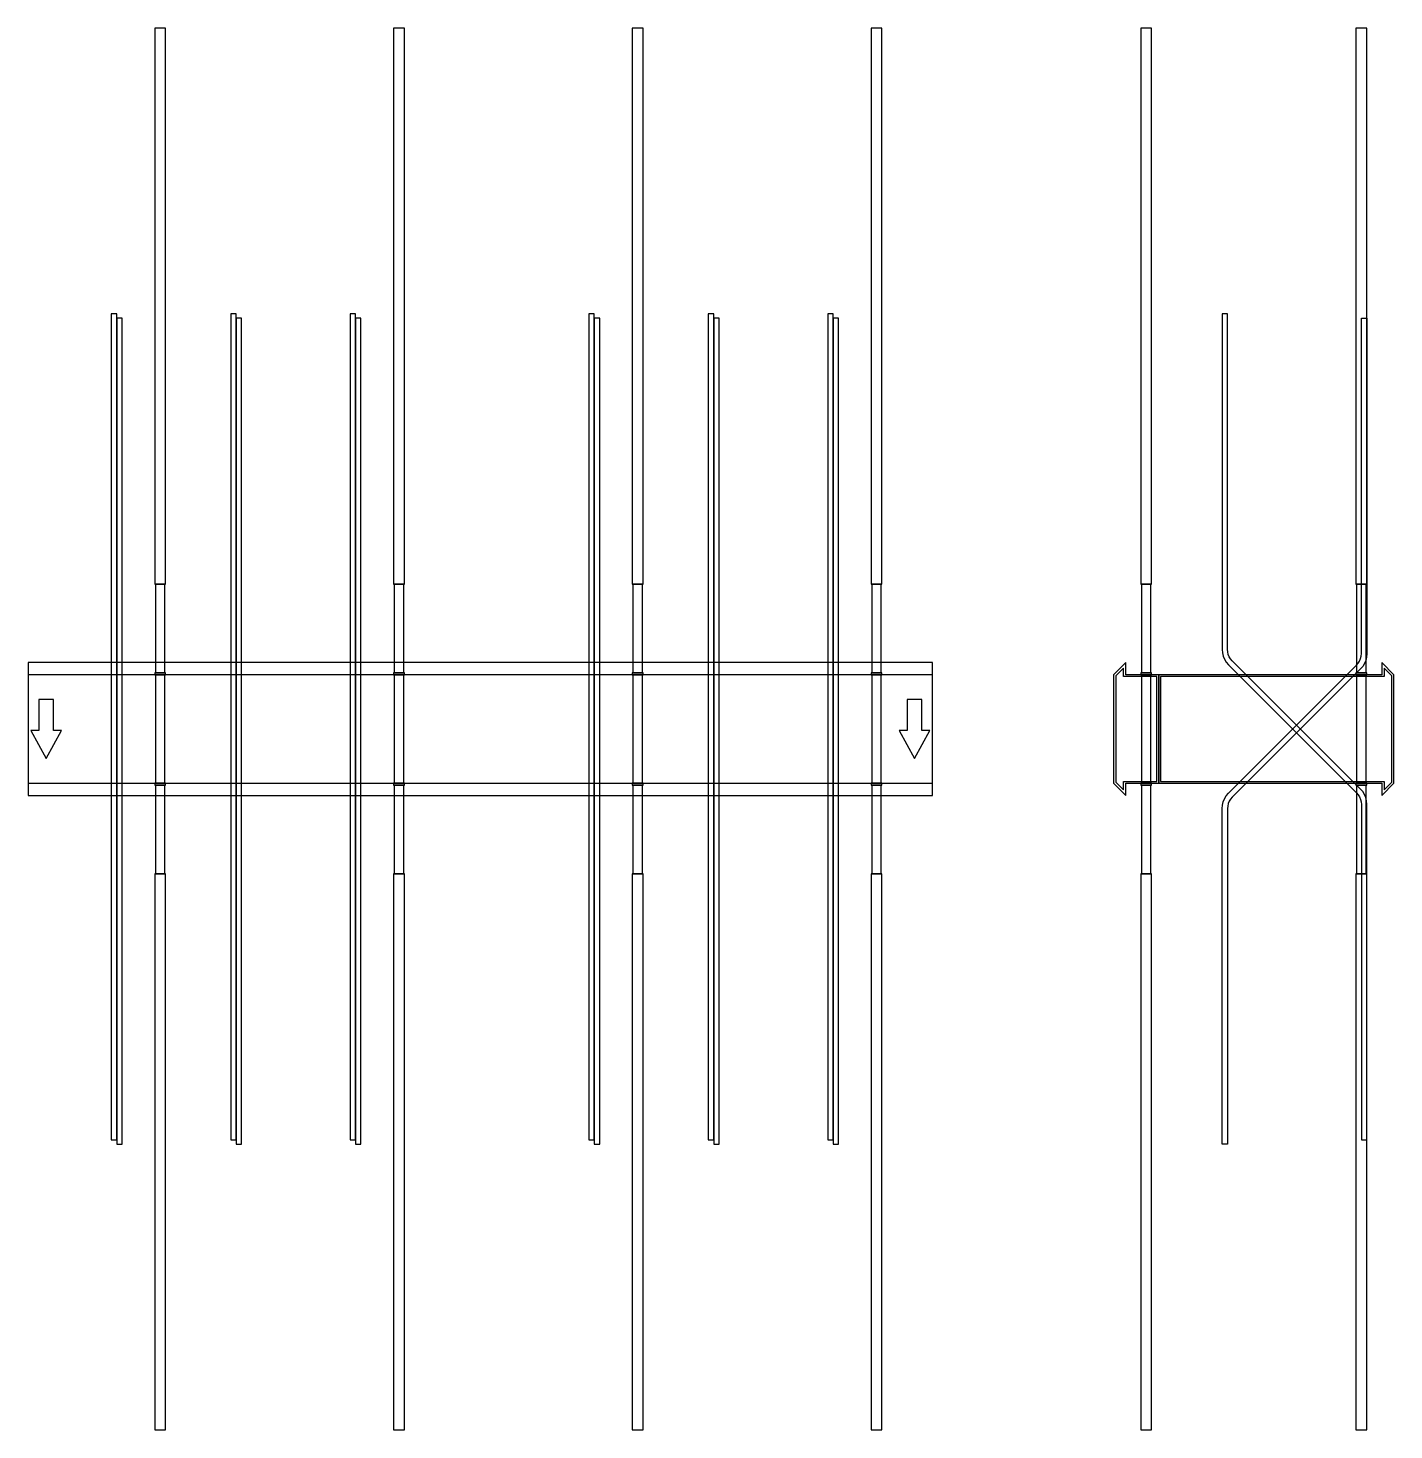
# Model space of a CAD drawing. Extents: x 0 to 1510, y -775 to 775.
import ezdxf

# ---------------------------------------------------------------- set-up
doc = ezdxf.new("R2010")
doc.units = 0
doc.layers.add('Halfen', color=7, linetype='CONTINUOUS')

msp = doc.modelspace()

# ---------------------------------------------------------------- linework, layer by layer
at = {"layer": 'Halfen', "color": 7}
for points in [[(152, 160), (152, 775), (140, 775), (140, 160)], [(416, 160), (416, 775), (404, 775), (404, 160)], [(680, 160), (680, 775), (668, 775), (668, 160)], [(944, 160), (944, 775), (932, 775), (932, 160)], [(1242, 160), (1242, 775), (1230, 775), (1230, 160)], [(1480, 160), (1480, 775), (1468, 775), (1468, 160)], [(98, -454.298), (98, 459.026), (92, 459.026), (92, -454.298)], [(104, -459.026), (104, 454.298), (98, 454.298), (98, -459.026)], [(230, -454.298), (230, 459.026), (224, 459.026), (224, -454.298)], [(236, -459.026), (236, 454.298), (230, 454.298), (230, -459.026)], [(362, -454.298), (362, 459.026), (356, 459.026), (356, -454.298)], [(368, -459.026), (368, 454.298), (362, 454.298), (362, -459.026)], [(626, -454.298), (626, 459.026), (620, 459.026), (620, -454.298)], [(632, -459.026), (632, 454.298), (626, 454.298), (626, -459.026)], [(758, -454.298), (758, 459.026), (752, 459.026), (752, -454.298)], [(764, -459.026), (764, 454.298), (758, 454.298), (758, -459.026)], [(890, -454.298), (890, 459.026), (884, 459.026), (884, -454.298)], [(896, -459.026), (896, 454.298), (890, 454.298), (890, -459.026)], [(1480, -454.298), (1480, -83.335), (1479.705, -79.58), (1478.825, -75.918), (1477.384, -72.439), (1475.416, -69.228), (1472.971, -66.364), (1331.272, 75.335), (1329.438, 77.482), (1327.962, 79.891), (1326.881, 82.5), (1326.222, 85.247), (1326, 88.062), (1326, 459.026), (1320, 459.026), (1320, 88.062), (1320.295, 84.308), (1321.175, 80.646), (1322.616, 77.167), (1324.584, 73.956), (1327.029, 71.092), (1468.728, -70.607), (1470.562, -72.754), (1472.038, -75.163), (1473.119, -77.772), (1473.778, -80.519), (1474, -83.335), (1474, -454.298)], [(1320, -459.026), (1320, -88.062), (1320.295, -84.308), (1321.175, -80.646), (1322.616, -77.167), (1324.584, -73.956), (1327.029, -71.092), (1468.728, 70.607), (1470.562, 72.754), (1472.038, 75.163), (1473.119, 77.772), (1473.778, 80.519), (1474, 83.335), (1474, 454.298), (1480, 454.298), (1480, 83.335), (1479.705, 79.58), (1478.825, 75.918), (1477.384, 72.439), (1475.416, 69.228), (1472.971, 66.364), (1331.272, -75.334), (1329.438, -77.482), (1327.962, -79.891), (1326.881, -82.5), (1326.222, -85.247), (1326, -88.062), (1326, -459.026)], [(151.25, 62), (151.25, 160), (140.75, 160), (140.75, 62)], [(415.25, 62), (415.25, 160), (404.75, 160), (404.75, 62)], [(679.25, 62), (679.25, 160), (668.75, 160), (668.75, 62)], [(943.25, 62), (943.25, 160), (932.75, 160), (932.75, 62)], [(1241.25, 62), (1241.25, 160), (1230.75, 160), (1230.75, 62)], [(1479.25, 62), (1479.25, 160), (1468.75, 160), (1468.75, 62)], [(0, -73.5), (1000, -73.5), (1000, 73.5), (0, 73.5)], [(152, 60), (152, 62), (140, 62), (140, 60)], [(416, 60), (416, 62), (404, 62), (404, 60)], [(680, 60), (680, 62), (668, 62), (668, 60)], [(944, 60), (944, 62), (932, 62), (932, 60)], [(1250, -60), (1250, 60), (1213.5, 60), (1213.5, 73.5), (1200, 60), (1200, -60), (1213.5, -73.5), (1213.5, -60)], [(1248, -58), (1248, 58), (1211, 58), (1211, 67.25), (1202.5, 58.75), (1202.5, -58.75), (1211, -67.25), (1211, -58)], [(1242, 60), (1242, 62), (1230, 62), (1230, 60)], [(1510, -60), (1510, 60), (1496.5, 73.5), (1496.5, 60), (1250, 60), (1250, -60), (1496.5, -60), (1496.5, -73.5)], [(1507.5, -58.75), (1507.5, 58.75), (1499, 67.25), (1499, 58), (1252, 58), (1252, -58), (1499, -58), (1499, -67.25)], [(1480, 60), (1480, 62), (1468, 62), (1468, 60)], [(0, -60), (1000, -60), (1000, 60), (0, 60)], [(151.25, -60), (151.25, 60), (140.75, 60), (140.75, -60)], [(415.25, -60), (415.25, 60), (404.75, 60), (404.75, -60)], [(679.25, -60), (679.25, 60), (668.75, 60), (668.75, -60)], [(943.25, -60), (943.25, 60), (932.75, 60), (932.75, -60)], [(1241.25, -60), (1241.25, 60), (1230.75, 60), (1230.75, -60)], [(1479.25, -60), (1479.25, 60), (1468.75, 60), (1468.75, -60)], [(20, -32.5), (37, -1.5), (28, -1.5), (28, 32.5), (12, 32.5), (12, -1.5), (3, -1.5)], [(980, -32.5), (997, -1.5), (988, -1.5), (988, 32.5), (972, 32.5), (972, -1.5), (963, -1.5)], [(152, -62), (152, -60), (140, -60), (140, -62)], [(151.25, -160), (151.25, -62), (140.75, -62), (140.75, -160)], [(416, -62), (416, -60), (404, -60), (404, -62)], [(415.25, -160), (415.25, -62), (404.75, -62), (404.75, -160)], [(680, -62), (680, -60), (668, -60), (668, -62)], [(679.25, -160), (679.25, -62), (668.75, -62), (668.75, -160)], [(944, -62), (944, -60), (932, -60), (932, -62)], [(943.25, -160), (943.25, -62), (932.75, -62), (932.75, -160)], [(1242, -62), (1242, -60), (1230, -60), (1230, -62)], [(1241.25, -160), (1241.25, -62), (1230.75, -62), (1230.75, -160)], [(1480, -62), (1480, -60), (1468, -60), (1468, -62)], [(1479.25, -160), (1479.25, -62), (1468.75, -62), (1468.75, -160)], [(152, -775), (152, -160), (140, -160), (140, -775)], [(416, -775), (416, -160), (404, -160), (404, -775)], [(680, -775), (680, -160), (668, -160), (668, -775)], [(944, -775), (944, -160), (932, -160), (932, -775)], [(1242, -775), (1242, -160), (1230, -160), (1230, -775)], [(1480, -775), (1480, -160), (1468, -160), (1468, -775)]]:
    msp.add_lwpolyline(points, close=True, dxfattribs=at)

doc.saveas('drawing.dxf')
